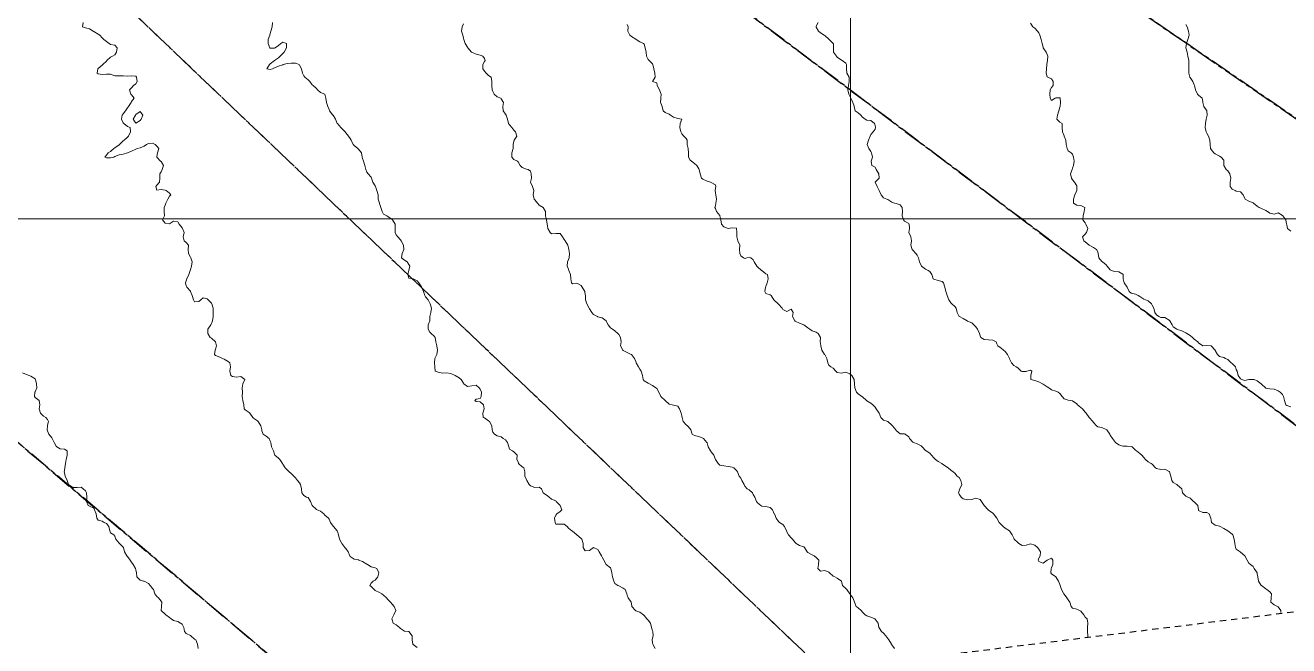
# Model space of a CAD drawing. Header units: centimetres. Extents: x 0 to 642158, y -847 to 649707.
# Drawn here: x 616968.6 to 617119, y 619836.6 to 619910.4 of the extents above; entities that cross this region are included whole.
import ezdxf

# ---------------------------------------------------------------- set-up
doc = ezdxf.new("R2010")
doc.units = ezdxf.units.CM
doc.header["$MEASUREMENT"] = 0
doc.linetypes.add('CENTERX2', pattern=[4, 2.5, -0.5, 0.5, -0.5])
doc.linetypes.add('JIS_02_0.7', pattern=[1.35, 0.75, -0.6])
for name, color, linetype, lineweight in [('MEV_grille', 254, 'Continuous', 9), ('WAL_parcellaire agricole', 7, 'JIS_02_0.7', 25), ('WAL_topographie 0.5', 253, 'Continuous', 20)]:
    doc.layers.add(name, color=color, linetype=linetype, lineweight=lineweight)
doc.layers.add('SPW_parcellaire cadastral', color=7, linetype='CENTERX2', lineweight=25, true_color=0xff0542)

# ---------------------------------------------------------------- blocks, each defined once
blk = doc.blocks.new('*U114')
at = {"layer": 'MEV_grille', "transparency": 33554687}
blk.add_lwpolyline([(-1338.46, 0), (1338.46, 0)], dxfattribs=at)
blk = doc.blocks.new('*U115')
at = {"layer": 'MEV_grille', "color": 0, "linetype": 'ByBlock', "lineweight": -2, "transparency": 16777216}
blk.add_blockref('*U114', (0, -2500), dxfattribs=at)
blk = doc.blocks.new('*U112')
at = {"layer": 'MEV_grille', "transparency": 33554687}
blk.add_lwpolyline([(0, 1825.48), (0, -1825.48)], dxfattribs=at)
blk = doc.blocks.new('*U113')
at = {"layer": 'MEV_grille', "color": 0, "linetype": 'ByBlock', "lineweight": -2, "transparency": 16777216}
blk.add_blockref('*U112', (1700, 0), dxfattribs=at)

msp = doc.modelspace()

# ---------------------------------------------------------------- linework, layer by layer
at = {"layer": 'SPW_parcellaire cadastral'}
for points in [[(617025.72, 619963.96), (617041.67, 619975.48), (617205.81, 619884.06), (617195.38, 619872.7), (617181.17, 619857.23), (617025.72, 619963.96)], [(617006.22, 619948.3), (617025.72, 619963.96), (617181.17, 619857.23), (617171.1, 619846.93)], [(617063.57, 619833.64), (616969.53, 619923.26), (616973.86, 619925.24), (617006.22, 619948.3), (617145.21, 619843.73)], [(617145.21, 619843.73), (617006.22, 619948.3)], [(617007.91, 619826.75), (616920.01, 619901.11), (616969.53, 619923.26), (617063.57, 619833.64)], [(616971.18, 619822.21), (616900.03, 619891.92), (616920.01, 619901.11), (617007.91, 619826.75)]]:
    msp.add_lwpolyline(points, dxfattribs=at)
at = {"layer": 'WAL_parcellaire agricole'}
msp.add_lwpolyline([(616834.39, 619862.14), (616901.11, 619894.2), (616963.61, 619923.83), (616998.73, 619944.28), (617044.54, 619975.16), (617078.6, 619997.78), (617129.24, 620024.45), (617150.6, 620035.19), (617167, 620042.47), (617183.64, 620049.25), (617195.97, 620052.59), (617205.63, 620054.26), (617214.47, 620054.92), (617225.8, 620055.09), (617244.63, 620054.09), (617264.8, 620051.76), (617279.27, 620048.93), (617287.57, 620047.03), (617298.3, 620043.93), (617316.3, 620037.27), (617206.59, 619911.12), (617193.23, 619891.65), (617159.76, 619845.53), (616438.34, 619756.31)], dxfattribs=at)
at = {"layer": 'WAL_topographie 0.5'}
for points in [[(616975.47, 619910.75), (616975.39, 619910.25), (616975.75, 619910.13), (616976.25, 619910.01), (616976.66, 619909.75), (616976.75, 619909.69), (616977.25, 619909.39), (616977.48, 619909.25), (616977.75, 619908.92), (616977.96, 619908.75), (616978.25, 619908.52), (616978.58, 619908.25), (616978.75, 619908.13), (616979.25, 619908.08), (616979.51, 619907.75), (616979.44, 619907.25), (616979.25, 619906.92), (616978.96, 619906.75), (616978.75, 619906.64), (616978.31, 619906.25), (616978.25, 619906.16), (616977.84, 619905.75), (616977.75, 619905.68), (616977.25, 619905.29), (616977.22, 619905.25), (616977.16, 619904.75), (616977.25, 619904.65), (616977.75, 619904.56), (616978.25, 619904.62), (616978.75, 619904.61), (616979.25, 619904.42), (616979.75, 619904.4), (616980.25, 619904.43), (616980.75, 619904.36), (616981.25, 619904.4), (616981.75, 619904.38), (616981.85, 619904.25), (616981.91, 619903.75), (616981.75, 619903.47), (616981.47, 619903.25), (616981.25, 619903), (616981, 619902.75), (616981.17, 619902.25), (616981.25, 619902.15), (616981.56, 619901.75), (616981.25, 619901.35), (616981.2, 619901.25), (616980.87, 619900.75), (616980.75, 619900.61), (616980.51, 619900.25), (616980.25, 619899.91), (616980.12, 619899.75), (616980.03, 619899.25), (616980.25, 619898.81), (616980.32, 619898.75), (616980.75, 619898.4), (616981.06, 619898.25), (616981.11, 619897.75), (616980.88, 619897.25), (616980.75, 619897.13), (616980.36, 619896.75), (616980.25, 619896.66), (616979.8, 619896.25), (616979.75, 619896.21), (616979.25, 619895.84), (616979.15, 619895.75), (616978.75, 619895.42), (616978.47, 619895.25), (616978.25, 619894.96), (616978.06, 619894.75), (616978.25, 619894.66), (616978.75, 619894.65), (616979.12, 619894.75), (616979.25, 619894.81), (616979.75, 619894.99), (616980.25, 619895.09), (616980.75, 619895.24), (616980.76, 619895.25), (616981.25, 619895.46), (616981.75, 619895.68), (616981.91, 619895.75), (616982.25, 619895.86), (616982.75, 619896.06), (616983.03, 619896.25), (616983.25, 619896.36), (616983.75, 619896.38), (616984.05, 619896.25), (616984.25, 619896.03), (616984.49, 619895.75), (616984.33, 619895.25), (616984.25, 619894.83), (616984.24, 619894.75), (616984.25, 619894.72), (616984.69, 619894.25), (616984.75, 619894.2), (616985.05, 619893.75), (616984.9, 619893.25), (616984.75, 619892.99), (616984.6, 619892.75), (616984.61, 619892.25), (616984.57, 619891.75), (616984.25, 619891.38), (616984.13, 619891.25), (616984.25, 619890.82), (616984.75, 619890.87), (616985.25, 619890.79), (616985.37, 619890.75), (616985.75, 619890.46), (616985.9, 619890.25), (616985.75, 619890.09), (616985.55, 619889.75), (616985.32, 619889.25), (616985.25, 619889), (616985.12, 619888.75), (616985.14, 619888.25), (616985.17, 619887.75), (616984.93, 619887.25), (616985.25, 619886.88), (616985.75, 619886.81), (616986.25, 619887.12), (616986.75, 619887.04), (616986.89, 619886.75), (616987.25, 619886.32), (616987.32, 619886.25), (616987.5, 619885.75), (616987.37, 619885.25), (616987.5, 619884.75), (616987.75, 619884.58), (616988.03, 619884.25), (616987.97, 619883.75), (616988.01, 619883.25), (616988.25, 619882.82), (616988.3, 619882.75), (616988.44, 619882.25), (616988.37, 619881.75), (616988.25, 619881.35), (616988.23, 619881.25), (616988.07, 619880.75), (616987.83, 619880.25), (616987.75, 619880.02), (616987.67, 619879.75), (616987.75, 619879.42), (616987.83, 619879.25), (616988.25, 619878.78), (616988.27, 619878.75), (616988.44, 619878.25), (616988.63, 619877.75), (616988.75, 619877.5), (616989.25, 619877.53), (616989.47, 619877.75), (616989.75, 619877.99), (616990.25, 619877.88), (616990.38, 619877.75), (616990.75, 619877.36), (616990.81, 619877.25), (616990.94, 619876.75), (616990.97, 619876.25), (616990.97, 619875.75), (616990.87, 619875.25), (616990.75, 619874.94), (616990.66, 619874.75), (616990.33, 619874.25), (616990.31, 619873.75), (616990.6, 619873.25), (616990.75, 619873.17), (616991.25, 619872.75), (616991.25, 619872.75), (616991.37, 619872.25), (616991.25, 619871.88), (616991.19, 619871.75), (616991.13, 619871.25), (616991.25, 619871.1), (616991.75, 619870.9), (616992.08, 619870.75), (616992.25, 619870.68), (616992.75, 619870.41), (616992.93, 619870.25), (616993.03, 619869.75), (616992.95, 619869.25), (616993.05, 619868.75), (616993.25, 619868.61), (616993.75, 619868.54), (616994.25, 619868.63), (616994.71, 619868.25), (616994.49, 619867.75), (616994.42, 619867.25), (616994.43, 619866.75), (616994.41, 619866.25), (616994.5, 619865.75), (616994.59, 619865.25), (616994.65, 619864.75), (616994.75, 619864.63), (616995.25, 619864.31), (616995.32, 619864.25), (616995.67, 619863.75), (616995.75, 619863.67), (616996.25, 619863.33), (616996.33, 619863.25), (616996.62, 619862.75), (616996.74, 619862.25), (616996.75, 619862.15), (616996.92, 619861.75), (616997.25, 619861.53), (616997.61, 619861.25), (616997.75, 619860.92), (616997.81, 619860.75), (616997.92, 619860.25), (616998.12, 619859.75), (616998.25, 619859.35), (616998.31, 619859.25), (616998.75, 619858.89), (616998.88, 619858.75), (616999.22, 619858.25), (616999.25, 619858.19), (616999.54, 619857.75), (616999.75, 619857.52), (617000.02, 619857.25), (617000.25, 619857.05), (617000.55, 619856.75), (617000.75, 619856.55), (617001, 619856.25), (617001.25, 619855.95), (617001.37, 619855.75), (617001.49, 619855.25), (617001.53, 619854.75), (617001.75, 619854.43), (617002.08, 619854.25), (617002.25, 619854.19), (617002.55, 619853.75), (617002.75, 619853.25), (617002.75, 619853.25), (617003.25, 619852.8), (617003.35, 619852.75), (617003.75, 619852.57), (617004.12, 619852.25), (617004.25, 619852.12), (617004.69, 619851.75), (617004.75, 619851.64), (617004.91, 619851.25), (617005.25, 619850.81), (617005.3, 619850.75), (617005.72, 619850.25), (617005.75, 619850.17), (617005.87, 619849.75), (617005.98, 619849.25), (617006.25, 619848.81), (617006.28, 619848.75), (617006.63, 619848.25), (617006.75, 619848.12), (617007.02, 619847.75), (617007.21, 619847.25), (617007.25, 619847.19), (617007.75, 619846.88), (617008.25, 619846.79), (617008.31, 619846.75), (617008.75, 619846.6), (617009.25, 619846.29), (617009.31, 619846.25), (617009.75, 619845.97), (617010.25, 619845.85), (617010.42, 619845.75), (617010.67, 619845.25), (617010.56, 619844.75), (617010.25, 619844.35), (617010, 619844.25), (617009.75, 619844), (617009.6, 619843.75), (617009.75, 619843.61), (617010.13, 619843.25), (617010.25, 619843.15), (617010.75, 619842.9), (617011.02, 619842.75), (617011.25, 619842.59), (617011.59, 619842.25), (617011.75, 619842.07), (617012.05, 619841.75), (617012.25, 619841.52), (617012.5, 619841.25), (617012.7, 619840.75), (617012.48, 619840.25), (617012.25, 619839.83), (617012.22, 619839.75), (617012.25, 619839.65), (617012.38, 619839.25), (617012.75, 619839.04), (617013.13, 619838.75), (617013.25, 619838.61), (617013.75, 619838.28), (617014.25, 619838.25), (617014.25, 619838.25), (617014.64, 619837.75), (617014.64, 619837.25), (617014.72, 619836.75), (617014.75, 619836.69), (617015.25, 619836.34)], [(616998.01, 619910.75), (616997.97, 619910.25), (616997.84, 619909.75), (616997.75, 619909.46), (616997.69, 619909.25), (616997.52, 619908.75), (616997.5, 619908.25), (616997.69, 619907.75), (616997.75, 619907.7), (616998.25, 619907.72), (616998.33, 619907.75), (616998.75, 619908.02), (616999.02, 619908.25), (616999.25, 619908.41), (616999.69, 619908.25), (616999.69, 619907.75), (616999.42, 619907.25), (616999.25, 619907.08), (616998.94, 619906.75), (616998.75, 619906.56), (616998.26, 619906.25), (616998.25, 619906.24), (616997.75, 619905.84), (616997.66, 619905.75), (616997.35, 619905.25), (616997.75, 619905.17), (616998.03, 619905.25), (616998.25, 619905.36), (616998.75, 619905.58), (616999.25, 619905.74), (616999.28, 619905.75), (616999.75, 619905.87), (617000.25, 619905.94), (617000.75, 619905.92), (617001.19, 619905.75), (617001.25, 619905.67), (617001.48, 619905.25), (617001.61, 619904.75), (617001.75, 619904.41), (617001.85, 619904.25), (617002.25, 619903.94), (617002.45, 619903.75), (617002.75, 619903.35), (617002.88, 619903.25), (617003.25, 619902.9), (617003.39, 619902.75), (617003.75, 619902.44), (617004.25, 619902.25), (617004.25, 619902.25), (617004.35, 619901.75), (617004.44, 619901.25), (617004.62, 619900.75), (617004.75, 619900.42), (617004.8, 619900.25), (617005.22, 619899.75), (617005.25, 619899.73), (617005.51, 619899.25), (617005.73, 619898.75), (617005.75, 619898.73), (617006.17, 619898.25), (617006.25, 619898.17), (617006.67, 619897.75), (617006.75, 619897.64), (617007.05, 619897.25), (617007.25, 619896.96), (617007.37, 619896.75), (617007.63, 619896.25), (617007.75, 619896.11), (617008.19, 619895.75), (617008.25, 619895.69), (617008.61, 619895.25), (617008.71, 619894.75), (617008.75, 619894.58), (617008.84, 619894.25), (617009, 619893.75), (617009.13, 619893.25), (617009.25, 619892.95), (617009.4, 619892.75), (617009.75, 619892.34), (617009.82, 619892.25), (617009.98, 619891.75), (617010.25, 619891.31), (617010.27, 619891.25), (617010.44, 619890.75), (617010.58, 619890.25), (617010.61, 619889.75), (617010.74, 619889.25), (617010.75, 619889.22), (617010.92, 619888.75), (617011.07, 619888.25), (617011.25, 619887.96), (617011.62, 619887.75), (617011.75, 619887.67), (617012.25, 619887.3), (617012.31, 619887.25), (617012.61, 619886.75), (617012.61, 619886.25), (617012.63, 619885.75), (617012.75, 619885.48), (617012.93, 619885.25), (617013.25, 619884.88), (617013.35, 619884.75), (617013.62, 619884.25), (617013.65, 619883.75), (617013.45, 619883.25), (617013.39, 619882.75), (617013.75, 619882.45), (617014.04, 619882.25), (617014.25, 619881.96), (617014.35, 619881.75), (617014.25, 619881.25), (617014.25, 619881.25), (617014.14, 619880.75), (617014.25, 619880.33), (617014.75, 619880.25), (617014.75, 619880.25), (617015.25, 619879.99), (617015.45, 619879.75), (617015.75, 619879.29), (617015.77, 619879.25), (617016.01, 619878.75), (617016.17, 619878.25), (617016.25, 619878.12), (617016.56, 619877.75), (617016.75, 619877.36), (617016.79, 619877.25), (617016.93, 619876.75), (617016.87, 619876.25), (617016.75, 619875.75), (617016.75, 619875.25), (617016.75, 619875.25), (617016.54, 619874.75), (617016.55, 619874.25), (617016.75, 619873.9), (617016.92, 619873.75), (617017.25, 619873.42), (617017.39, 619873.25), (617017.47, 619872.75), (617017.58, 619872.25), (617017.67, 619871.75), (617017.59, 619871.25), (617017.35, 619870.75), (617017.3, 619870.25), (617017.36, 619869.75), (617017.4, 619869.25), (617017.75, 619869.13), (617018.25, 619869.03), (617018.75, 619869.05), (617019.25, 619868.99), (617019.75, 619868.75), (617019.75, 619868.75), (617020.25, 619868.47), (617020.46, 619868.25), (617020.75, 619867.81), (617020.8, 619867.75), (617021.25, 619867.43), (617021.75, 619867.52), (617022.25, 619867.57), (617022.64, 619867.25), (617022.75, 619867.1), (617022.91, 619866.75), (617022.84, 619866.25), (617022.75, 619866), (617022.25, 619865.93), (617022.11, 619865.75), (617022.25, 619865.63), (617022.75, 619865.61), (617023.15, 619865.25), (617023.22, 619864.75), (617023.07, 619864.25), (617023.11, 619863.75), (617023.25, 619863.69), (617023.75, 619863.35), (617023.84, 619863.25), (617024.14, 619862.75), (617024.18, 619862.25), (617024.25, 619862), (617024.43, 619861.75), (617024.75, 619861.56), (617025.25, 619861.45), (617025.47, 619861.25), (617025.75, 619861.09), (617025.99, 619860.75), (617026.16, 619860.25), (617026.25, 619859.97), (617026.58, 619859.75), (617026.75, 619859.66), (617027.13, 619859.25), (617027.1, 619858.75), (617027.25, 619858.45), (617027.32, 619858.25), (617027.75, 619857.88), (617027.95, 619857.75), (617028.05, 619857.25), (617028.07, 619856.75), (617028.25, 619856.33), (617028.28, 619856.25), (617028.59, 619855.75), (617028.75, 619855.58), (617029.25, 619855.39), (617029.75, 619855.44), (617030.06, 619855.25), (617030.25, 619854.75), (617030.25, 619854.75), (617030.75, 619854.4), (617030.96, 619854.25), (617031.25, 619854), (617031.75, 619853.8), (617031.79, 619853.75), (617032.25, 619853.27), (617032.27, 619853.25), (617032.45, 619852.75), (617032.25, 619852.54), (617031.86, 619852.25), (617031.75, 619852.1), (617031.59, 619851.75), (617031.65, 619851.25), (617031.75, 619851.03), (617032.25, 619851.04), (617032.75, 619851.02), (617033.08, 619850.75), (617033.25, 619850.54), (617033.67, 619850.25), (617033.75, 619850.19), (617034.25, 619849.75), (617034.25, 619849.75), (617034.75, 619849.31), (617034.83, 619849.25), (617035, 619848.75), (617034.99, 619848.25), (617035.25, 619847.85), (617035.75, 619847.89), (617036.25, 619848.25), (617036.25, 619848.25), (617036.25, 619848.25), (617036.75, 619848.03), (617036.89, 619847.75), (617037.2, 619847.25), (617037.25, 619847.12), (617037.45, 619846.75), (617037.75, 619846.25), (617037.75, 619846.25), (617038.25, 619845.82), (617038.31, 619845.75), (617038.4, 619845.25), (617038.49, 619844.75), (617038.64, 619844.25), (617038.75, 619843.96), (617039.12, 619843.75), (617039.25, 619843.7), (617039.75, 619843.41), (617040, 619843.25), (617040.2, 619842.75), (617040.25, 619842.58), (617040.36, 619842.25), (617040.71, 619841.75), (617040.75, 619841.58), (617040.79, 619841.25), (617041.22, 619840.75), (617041.25, 619840.73), (617041.75, 619840.56), (617042.17, 619840.25), (617042.25, 619840.16), (617042.57, 619839.75), (617042.75, 619839.61), (617043.02, 619839.25), (617043.12, 619838.75), (617043.25, 619838.32), (617043.28, 619838.25), (617043.33, 619837.75), (617043.25, 619837.45), (617043.21, 619837.25), (617043.25, 619836.92), (617043.28, 619836.75), (617043.56, 619836.25)], [(617020.75, 619910.61), (617020.58, 619910.25), (617020.53, 619909.75), (617020.68, 619909.25), (617020.75, 619908.89), (617020.8, 619908.75), (617020.96, 619908.25), (617021.25, 619907.81), (617021.29, 619907.75), (617021.7, 619907.25), (617021.75, 619907.22), (617022.25, 619907), (617022.75, 619906.86), (617023.07, 619906.75), (617023.25, 619906.46), (617023.32, 619906.25), (617023.25, 619906.11), (617023.05, 619905.75), (617023.04, 619905.25), (617023.25, 619904.98), (617023.47, 619904.75), (617023.75, 619904.45), (617024.05, 619904.25), (617024.14, 619903.75), (617024.11, 619903.25), (617024.16, 619902.75), (617024.25, 619902.54), (617024.42, 619902.25), (617024.75, 619901.92), (617025.19, 619901.75), (617025.25, 619901.69), (617025.52, 619901.25), (617025.43, 619900.75), (617025.49, 619900.25), (617025.75, 619899.84), (617025.82, 619899.75), (617025.98, 619899.25), (617026.13, 619898.75), (617026.25, 619898.57), (617026.49, 619898.25), (617026.75, 619897.95), (617026.94, 619897.75), (617027.11, 619897.25), (617026.79, 619896.75), (617026.75, 619896.62), (617026.67, 619896.25), (617026.65, 619895.75), (617026.49, 619895.25), (617026.5, 619894.75), (617026.75, 619894.46), (617027.17, 619894.25), (617027.25, 619894.19), (617027.51, 619893.75), (617027.75, 619893.52), (617028.25, 619893.29), (617028.46, 619893.25), (617028.75, 619893.05), (617028.83, 619892.75), (617028.85, 619892.25), (617028.75, 619891.75), (617028.96, 619891.25), (617029.11, 619890.75), (617029.03, 619890.25), (617029.16, 619889.75), (617029.25, 619889.67), (617029.56, 619889.25), (617029.75, 619889.03), (617030.25, 619888.75), (617030.25, 619888.75), (617030.52, 619888.25), (617030.52, 619887.75), (617030.62, 619887.25), (617030.72, 619886.75), (617030.75, 619886.55), (617030.81, 619886.25), (617031.09, 619885.75), (617031.25, 619885.6), (617031.75, 619885.63), (617032.25, 619885.65), (617032.55, 619885.25), (617032.75, 619884.91), (617032.84, 619884.75), (617033.16, 619884.25), (617033.25, 619883.92), (617033.3, 619883.75), (617033.37, 619883.25), (617033.32, 619882.75), (617033.25, 619882.56), (617033.12, 619882.25), (617033.11, 619881.75), (617033.25, 619881.39), (617033.3, 619881.25), (617033.5, 619880.75), (617033.54, 619880.25), (617033.63, 619879.75), (617033.75, 619879.66), (617034.25, 619879.72), (617034.75, 619879.44), (617034.89, 619879.25), (617035.19, 619878.75), (617035.25, 619878.38), (617035.28, 619878.25), (617035.29, 619877.75), (617035.42, 619877.25), (617035.7, 619876.75), (617035.75, 619876.69), (617036.04, 619876.25), (617036.25, 619875.98), (617036.72, 619875.75), (617036.75, 619875.73), (617037.25, 619875.62), (617037.73, 619875.25), (617037.75, 619875.21), (617037.98, 619874.75), (617038.25, 619874.43), (617038.5, 619874.25), (617038.75, 619874.06), (617039.11, 619873.75), (617039.25, 619873.6), (617039.46, 619873.25), (617039.51, 619872.75), (617039.44, 619872.25), (617039.72, 619871.75), (617039.75, 619871.72), (617040.25, 619871.49), (617040.72, 619871.25), (617040.75, 619871.22), (617041.12, 619870.75), (617041.25, 619870.42), (617041.32, 619870.25), (617041.57, 619869.75), (617041.75, 619869.48), (617041.92, 619869.25), (617042.06, 619868.75), (617042.14, 619868.25), (617042.25, 619868.11), (617042.75, 619867.84), (617042.91, 619867.75), (617043.25, 619867.54), (617043.64, 619867.25), (617043.75, 619867.17), (617043.99, 619866.75), (617044.25, 619866.25), (617044.25, 619866.25), (617044.75, 619865.77), (617044.78, 619865.75), (617045.25, 619865.34), (617045.58, 619865.25), (617045.75, 619865.2), (617046.25, 619865.07), (617046.46, 619864.75), (617046.68, 619864.25), (617046.75, 619863.95), (617046.8, 619863.75), (617046.89, 619863.25), (617047.25, 619862.86), (617047.41, 619862.75), (617047.75, 619862.38), (617047.81, 619862.25), (617047.98, 619861.75), (617048.25, 619861.6), (617048.75, 619861.49), (617049.25, 619861.29), (617049.31, 619861.25), (617049.73, 619860.75), (617049.75, 619860.7), (617049.89, 619860.25), (617050.17, 619859.75), (617050.25, 619859.66), (617050.57, 619859.25), (617050.74, 619858.75), (617050.75, 619858.72), (617051.07, 619858.25), (617051.25, 619858.07), (617051.75, 619857.98), (617052.25, 619857.92), (617052.75, 619857.83), (617052.92, 619857.75), (617053.25, 619857.44), (617053.36, 619857.25), (617053.56, 619856.75), (617053.75, 619856.5), (617053.9, 619856.25), (617054.17, 619855.75), (617054.25, 619855.55), (617054.51, 619855.25), (617054.75, 619855.14), (617055.16, 619854.75), (617055.25, 619854.57), (617055.44, 619854.25), (617055.63, 619853.75), (617055.75, 619853.56), (617056.13, 619853.25), (617056.25, 619853.16), (617056.75, 619853.15), (617057.25, 619853.02), (617057.55, 619852.75), (617057.75, 619852.28), (617057.76, 619852.25), (617057.99, 619851.75), (617058.25, 619851.35), (617058.38, 619851.25), (617058.75, 619850.99), (617058.97, 619850.75), (617059.19, 619850.25), (617059.25, 619850.13), (617059.45, 619849.75), (617059.75, 619849.42), (617059.92, 619849.25), (617060.25, 619848.84), (617060.34, 619848.75), (617060.75, 619848.49), (617061.25, 619848.33), (617061.34, 619848.25), (617061.65, 619847.75), (617061.75, 619847.66), (617062.25, 619847.38), (617062.51, 619847.25), (617062.75, 619847.05), (617063.06, 619846.75), (617063.03, 619846.25), (617062.95, 619845.75), (617063.25, 619845.45), (617063.75, 619845.52), (617064.25, 619845.31), (617064.33, 619845.25), (617064.75, 619844.83), (617064.97, 619844.75), (617065.25, 619844.59), (617065.75, 619844.25), (617065.75, 619844.25), (617065.89, 619843.75), (617066.25, 619843.39), (617066.39, 619843.25), (617066.73, 619842.75), (617066.75, 619842.72), (617067.09, 619842.25), (617067.25, 619841.88), (617067.3, 619841.75), (617067.49, 619841.25), (617067.75, 619841.06), (617068.08, 619840.75), (617068.25, 619840.55), (617068.58, 619840.25), (617068.75, 619840.11), (617069.25, 619839.96), (617069.7, 619839.75), (617069.75, 619839.71), (617070.1, 619839.25), (617070.2, 619838.75), (617070.25, 619838.71), (617070.52, 619838.25), (617070.75, 619838.04), (617071.01, 619837.75), (617071.25, 619837.41), (617071.38, 619837.25), (617071.71, 619836.75), (617071.75, 619836.68), (617072.05, 619836.25)], [(617040.25, 619910.53), (617040.35, 619910.25), (617040.33, 619909.75), (617040.55, 619909.25), (617040.75, 619909.11), (617041.25, 619908.79), (617041.3, 619908.75), (617041.75, 619908.48), (617042.19, 619908.25), (617042.25, 619908.18), (617042.4, 619907.75), (617042.48, 619907.25), (617042.53, 619906.75), (617042.75, 619906.36), (617042.84, 619906.25), (617043.25, 619905.84), (617043.3, 619905.75), (617043.43, 619905.25), (617043.53, 619904.75), (617043.56, 619904.25), (617043.25, 619903.75), (617043.75, 619903.58), (617043.82, 619903.25), (617044.07, 619902.75), (617044.25, 619902.33), (617044.28, 619902.25), (617044.25, 619901.75), (617044.25, 619901.75), (617044.21, 619901.25), (617044.25, 619901.15), (617044.42, 619900.75), (617044.51, 619900.25), (617044.75, 619900.03), (617045.25, 619899.86), (617045.41, 619899.75), (617045.75, 619899.51), (617046.25, 619899.32), (617046.75, 619899.25), (617046.75, 619899.25), (617046.75, 619899.25), (617046.56, 619898.75), (617046.49, 619898.25), (617046.63, 619897.75), (617046.75, 619897.52), (617047, 619897.25), (617047.25, 619896.94), (617047.4, 619896.75), (617047.38, 619896.25), (617047.5, 619895.75), (617047.54, 619895.25), (617047.54, 619894.75), (617047.75, 619894.39), (617047.88, 619894.25), (617048.25, 619893.99), (617048.54, 619893.75), (617048.75, 619893.36), (617048.79, 619893.25), (617048.91, 619892.75), (617049.1, 619892.25), (617049.25, 619892.1), (617049.75, 619891.86), (617050.17, 619891.75), (617050.25, 619891.73), (617050.75, 619891.42), (617050.8, 619891.25), (617050.75, 619891.05), (617050.7, 619890.75), (617050.75, 619890.5), (617050.81, 619890.25), (617050.88, 619889.75), (617050.81, 619889.25), (617050.75, 619888.95), (617050.69, 619888.75), (617050.75, 619888.61), (617050.89, 619888.25), (617051.25, 619887.79), (617051.28, 619887.75), (617051.4, 619887.25), (617051.48, 619886.75), (617051.75, 619886.45), (617052.25, 619886.25), (617052.75, 619886.32), (617053.25, 619886.28), (617053.27, 619886.25), (617053.29, 619885.75), (617053.29, 619885.25), (617053.42, 619884.75), (617053.63, 619884.25), (617053.6, 619883.75), (617053.63, 619883.25), (617053.75, 619882.97), (617054.1, 619882.75), (617054.25, 619882.68), (617054.5, 619882.75), (617054.75, 619882.82), (617054.96, 619882.75), (617055.25, 619882.5), (617055.36, 619882.25), (617055.66, 619881.75), (617055.75, 619881.69), (617056.23, 619881.25), (617056.25, 619881.23), (617056.75, 619880.86), (617056.93, 619880.75), (617057.03, 619880.25), (617056.92, 619879.75), (617056.75, 619879.32), (617056.72, 619879.25), (617056.63, 619878.75), (617056.75, 619878.5), (617057.25, 619878.35), (617057.37, 619878.25), (617057.7, 619877.75), (617057.75, 619877.7), (617058.22, 619877.25), (617058.25, 619877.23), (617058.67, 619876.75), (617058.75, 619876.61), (617059.25, 619876.37), (617059.75, 619876.63), (617060.01, 619876.25), (617059.92, 619875.75), (617060.21, 619875.25), (617060.25, 619875.21), (617060.75, 619874.95), (617061.25, 619874.75), (617061.25, 619874.75), (617061.75, 619874.41), (617061.99, 619874.25), (617062.25, 619874.06), (617062.75, 619873.9), (617062.96, 619873.75), (617063.25, 619873.25), (617063.25, 619873.25), (617063.25, 619873.25), (617063.22, 619872.75), (617063.25, 619872.58), (617063.29, 619872.25), (617063.43, 619871.75), (617063.73, 619871.25), (617063.75, 619871.22), (617063.99, 619870.75), (617064.13, 619870.25), (617064.25, 619869.96), (617064.5, 619869.75), (617064.75, 619869.59), (617065.06, 619869.25), (617065.25, 619869.11), (617065.75, 619869.02), (617066.25, 619869.13), (617066.75, 619868.95), (617067, 619868.75), (617067.25, 619868.25), (617067.25, 619868.25), (617067.3, 619867.75), (617067.32, 619867.25), (617067.55, 619866.75), (617067.75, 619866.55), (617068.18, 619866.25), (617068.25, 619866.19), (617068.73, 619865.75), (617068.75, 619865.72), (617069.25, 619865.43), (617069.47, 619865.25), (617069.75, 619864.96), (617069.88, 619864.75), (617070.25, 619864.25), (617070.25, 619864.25), (617070.42, 619863.75), (617070.75, 619863.42), (617071.25, 619863.27), (617071.28, 619863.25), (617071.75, 619862.84), (617071.81, 619862.75), (617072.2, 619862.25), (617072.25, 619862.2), (617072.75, 619861.79), (617073.25, 619861.77), (617073.33, 619861.75), (617073.75, 619861.44), (617073.85, 619861.25), (617074.25, 619860.79), (617074.31, 619860.75), (617074.75, 619860.61), (617075.25, 619860.35), (617075.35, 619860.25), (617075.75, 619859.82), (617075.82, 619859.75), (617076.25, 619859.47), (617076.47, 619859.25), (617076.75, 619858.92), (617076.96, 619858.75), (617077.25, 619858.49), (617077.71, 619858.25), (617077.75, 619858.21), (617078.25, 619857.86), (617078.44, 619857.75), (617078.75, 619857.47), (617079.04, 619857.25), (617079.25, 619857.1), (617079.54, 619856.75), (617079.75, 619856.58), (617079.96, 619856.25), (617080.07, 619855.75), (617079.85, 619855.25), (617079.75, 619855), (617079.67, 619854.75), (617079.75, 619854.61), (617080.01, 619854.25), (617080.25, 619854.06), (617080.75, 619853.94), (617081.25, 619853.96), (617081.75, 619854.13), (617082.25, 619853.99), (617082.43, 619853.75), (617082.75, 619853.25), (617082.75, 619853.25), (617083.23, 619852.75), (617083.25, 619852.72), (617083.75, 619852.35), (617083.86, 619852.25), (617084.25, 619851.75), (617084.25, 619851.75), (617084.53, 619851.25), (617084.75, 619851), (617085.01, 619850.75), (617085.25, 619850.57), (617085.75, 619850.25), (617085.75, 619850.25), (617086.08, 619849.75), (617086.25, 619849.38), (617086.32, 619849.25), (617086.75, 619848.87), (617086.88, 619848.75), (617087.25, 619848.51), (617087.75, 619848.55), (617088.25, 619848.71), (617088.75, 619848.55), (617089.08, 619848.25), (617089.25, 619848.05), (617089.45, 619847.75), (617089.4, 619847.25), (617089.25, 619847), (617089.16, 619846.75), (617089.25, 619846.57), (617089.75, 619846.38), (617090.25, 619846.75), (617090.25, 619846.75), (617090.75, 619846.98), (617090.9, 619846.75), (617090.92, 619846.25), (617090.75, 619845.84), (617090.69, 619845.75), (617090.66, 619845.25), (617090.75, 619845.13), (617091.25, 619844.78), (617091.27, 619844.75), (617091.57, 619844.25), (617091.75, 619843.84), (617091.79, 619843.75), (617091.94, 619843.25), (617092.22, 619842.75), (617092.25, 619842.71), (617092.57, 619842.25), (617092.75, 619842.02), (617092.92, 619841.75), (617093.08, 619841.25), (617093.25, 619841.04), (617093.75, 619840.92), (617094.1, 619840.75), (617094.25, 619840.67), (617094.58, 619840.25), (617094.75, 619839.97), (617095, 619839.75), (617095.08, 619839.25), (617095.03, 619838.75), (617095.04, 619838.25), (617095.09, 619837.75), (617095.09, 619837.5)], [(617062.96, 619910.75), (617062.75, 619910.31), (617062.72, 619910.25), (617062.75, 619910.2), (617063.03, 619909.75), (617063.25, 619909.53), (617063.7, 619909.25), (617063.75, 619909.23), (617064.25, 619908.8), (617064.3, 619908.75), (617064.75, 619908.27), (617064.78, 619908.25), (617064.8, 619907.75), (617064.8, 619907.25), (617065.15, 619906.75), (617065.25, 619906.65), (617065.75, 619906.29), (617065.82, 619906.25), (617066.25, 619905.91), (617066.36, 619905.75), (617066.33, 619905.25), (617066.37, 619904.75), (617066.66, 619904.25), (617066.68, 619903.75), (617066.6, 619903.25), (617066.52, 619902.75), (617066.63, 619902.25), (617066.75, 619902), (617066.86, 619901.75), (617067.09, 619901.25), (617067.25, 619900.8), (617067.27, 619900.75), (617067.39, 619900.25), (617067.75, 619900), (617068.06, 619899.75), (617068.25, 619899.49), (617068.57, 619899.25), (617068.75, 619899.12), (617069.25, 619899.1), (617069.68, 619898.75), (617069.75, 619898.5), (617069.79, 619898.25), (617069.75, 619898.06), (617069.54, 619897.75), (617069.25, 619897.43), (617069.18, 619897.25), (617068.95, 619896.75), (617068.82, 619896.25), (617069, 619895.75), (617069.25, 619895.42), (617069.34, 619895.25), (617069.45, 619894.75), (617069.29, 619894.25), (617069.35, 619893.75), (617069.75, 619893.53), (617069.89, 619893.25), (617070.18, 619892.75), (617070.25, 619892.25), (617070.25, 619892.25), (617070.25, 619892.25), (617069.75, 619891.75), (617070.01, 619891.25), (617070.25, 619890.75), (617070.25, 619890.75), (617070.49, 619890.25), (617070.75, 619889.88), (617071.15, 619889.75), (617071.25, 619889.71), (617071.75, 619889.38), (617072.05, 619889.25), (617072.25, 619889.2), (617072.75, 619889.05), (617072.96, 619888.75), (617073.03, 619888.25), (617072.96, 619887.75), (617073.13, 619887.25), (617073.25, 619887.11), (617073.75, 619886.84), (617073.8, 619886.75), (617073.84, 619886.25), (617073.75, 619885.75), (617074, 619885.25), (617074.07, 619884.75), (617074.01, 619884.25), (617074.16, 619883.75), (617074.25, 619883.64), (617074.6, 619883.25), (617074.75, 619883.07), (617074.91, 619882.75), (617075.04, 619882.25), (617075.25, 619881.82), (617075.29, 619881.75), (617075.75, 619881.38), (617076.08, 619881.25), (617076.25, 619881.11), (617076.5, 619880.75), (617076.68, 619880.25), (617076.75, 619880.19), (617077.25, 619880.05), (617077.75, 619879.92), (617077.88, 619879.75), (617078.06, 619879.25), (617078.16, 619878.75), (617078.25, 619878.54), (617078.34, 619878.25), (617078.54, 619877.75), (617078.75, 619877.4), (617078.89, 619877.25), (617079.25, 619876.94), (617079.42, 619876.75), (617079.51, 619876.25), (617079.75, 619875.77), (617079.78, 619875.75), (617080.25, 619875.51), (617080.72, 619875.25), (617080.75, 619875.22), (617081.25, 619875.01), (617081.5, 619874.75), (617081.75, 619874.52), (617081.96, 619874.25), (617082.19, 619873.75), (617082.25, 619873.46), (617082.34, 619873.25), (617082.75, 619873.03), (617083.25, 619872.98), (617083.75, 619872.95), (617084.16, 619872.75), (617084.25, 619872.5), (617084.36, 619872.25), (617084.75, 619871.99), (617085.04, 619871.75), (617085.25, 619871.6), (617085.5, 619871.25), (617085.74, 619870.75), (617085.75, 619870.7), (617085.99, 619870.25), (617086.25, 619869.92), (617086.56, 619869.75), (617086.75, 619869.64), (617087.14, 619869.25), (617087.25, 619869.21), (617087.75, 619869.22), (617087.81, 619869.25), (617088.25, 619869.38), (617088.41, 619869.25), (617088.29, 619868.75), (617088.3, 619868.25), (617088.75, 619868.13), (617089.25, 619867.98), (617089.69, 619867.75), (617089.75, 619867.7), (617090.25, 619867.38), (617090.43, 619867.25), (617090.75, 619867.04), (617091.25, 619866.86), (617091.53, 619866.75), (617091.75, 619866.61), (617092.03, 619866.25), (617092.25, 619865.94), (617092.75, 619865.79), (617093.05, 619865.75), (617093.25, 619865.71), (617093.75, 619865.35), (617093.86, 619865.25), (617094.25, 619864.93), (617094.45, 619864.75), (617094.75, 619864.38), (617094.86, 619864.25), (617095.23, 619863.75), (617095.25, 619863.73), (617095.68, 619863.25), (617095.75, 619863.14), (617096.1, 619862.75), (617096.25, 619862.61), (617096.75, 619862.53), (617097.25, 619862.3), (617097.32, 619862.25), (617097.69, 619861.75), (617097.75, 619861.64), (617098, 619861.25), (617098.25, 619860.93), (617098.38, 619860.75), (617098.75, 619860.48), (617099.25, 619860.31), (617099.75, 619860.33), (617100.25, 619860.29), (617100.35, 619860.25), (617100.75, 619859.85), (617100.86, 619859.75), (617101.25, 619859.46), (617101.49, 619859.25), (617101.75, 619858.97), (617101.92, 619858.75), (617102.25, 619858.45), (617102.62, 619858.25), (617102.75, 619858.18), (617103.14, 619857.75), (617103.25, 619857.68), (617103.75, 619857.54), (617104.25, 619857.57), (617104.75, 619857.29), (617104.79, 619857.25), (617104.96, 619856.75), (617105.06, 619856.25), (617105.25, 619856), (617105.65, 619855.75), (617105.75, 619855.69), (617106.25, 619855.25), (617106.25, 619855.25), (617106.36, 619854.75), (617106.75, 619854.36), (617106.97, 619854.25), (617107.25, 619854.11), (617107.66, 619853.75), (617107.75, 619853.69), (617108.17, 619853.25), (617108.23, 619852.75), (617108.25, 619852.65), (617108.75, 619852.44), (617109.25, 619852.41), (617109.52, 619852.25), (617109.72, 619851.75), (617109.75, 619851.5), (617109.8, 619851.25), (617110.25, 619850.91), (617110.75, 619850.8), (617110.84, 619850.75), (617111.25, 619850.53), (617111.72, 619850.25), (617111.75, 619850.23), (617112.25, 619849.83), (617112.33, 619849.75), (617112.51, 619849.25), (617112.57, 619848.75), (617112.67, 619848.25), (617112.75, 619848.06), (617113.21, 619847.75), (617113.25, 619847.72), (617113.75, 619847.25), (617113.75, 619847.25), (617114.05, 619846.75), (617114.25, 619846.39), (617114.42, 619846.25), (617114.75, 619846), (617114.89, 619845.75), (617115.22, 619845.25), (617115.25, 619845.12), (617115.31, 619844.75), (617115.38, 619844.25), (617115.72, 619843.75), (617115.75, 619843.72), (617116.25, 619843.34), (617116.38, 619843.25), (617116.75, 619842.98), (617116.92, 619842.75), (617116.9, 619842.25), (617116.85, 619841.75), (617117.25, 619841.43), (617117.66, 619841.25), (617117.75, 619841.18), (617118.03, 619840.75), (617118.03, 619840.5)], [(617088.25, 619910.69), (617088.52, 619910.25), (617088.75, 619910.09), (617089.09, 619909.75), (617089.25, 619909.52), (617089.36, 619909.25), (617089.53, 619908.75), (617089.62, 619908.25), (617089.75, 619907.81), (617089.77, 619907.75), (617090.13, 619907.25), (617090.25, 619906.96), (617090.32, 619906.75), (617090.29, 619906.25), (617090.25, 619906.04), (617090.2, 619905.75), (617090.14, 619905.25), (617090.1, 619904.75), (617090.25, 619904.3), (617090.33, 619904.25), (617090.75, 619904.06), (617090.95, 619903.75), (617090.96, 619903.25), (617090.75, 619903.02), (617090.59, 619902.75), (617090.54, 619902.25), (617090.61, 619901.75), (617090.75, 619901.46), (617091.19, 619901.75), (617091.25, 619901.79), (617091.75, 619901.8), (617091.77, 619901.75), (617091.83, 619901.25), (617091.77, 619900.75), (617091.75, 619900.69), (617091.63, 619900.25), (617091.45, 619899.75), (617091.39, 619899.25), (617091.75, 619898.89), (617092.03, 619898.75), (617092.03, 619898.25), (617092.07, 619897.75), (617092.25, 619897.29), (617092.27, 619897.25), (617092.45, 619896.75), (617092.5, 619896.25), (617092.62, 619895.75), (617092.75, 619895.5), (617093.08, 619895.25), (617093.25, 619895.08), (617093.36, 619894.75), (617093.43, 619894.25), (617093.36, 619893.75), (617093.25, 619893.42), (617093.2, 619893.25), (617093.03, 619892.75), (617093.12, 619892.25), (617093.25, 619892.04), (617093.49, 619891.75), (617093.75, 619891.33), (617093.78, 619891.25), (617093.75, 619890.75), (617093.75, 619890.75), (617093.51, 619890.25), (617093.37, 619889.75), (617093.38, 619889.25), (617093.75, 619889.01), (617094.25, 619888.96), (617094.72, 619888.75), (617094.63, 619888.25), (617094.52, 619887.75), (617094.49, 619887.25), (617094.75, 619886.9), (617094.85, 619886.75), (617095.07, 619886.25), (617094.92, 619885.75), (617094.75, 619885.57), (617094.43, 619885.25), (617094.61, 619884.75), (617094.75, 619884.65), (617095.25, 619884.25), (617095.25, 619884.25), (617095.75, 619883.99), (617096.1, 619883.75), (617096.25, 619883.47), (617096.32, 619883.25), (617096.4, 619882.75), (617096.75, 619882.3), (617096.82, 619882.25), (617097.25, 619881.91), (617097.39, 619881.75), (617097.75, 619881.31), (617097.88, 619881.25), (617098.25, 619881.1), (617098.75, 619881.09), (617099.25, 619880.81), (617099.27, 619880.75), (617099.3, 619880.25), (617099.4, 619879.75), (617099.75, 619879.25), (617099.75, 619879.25), (617100, 619878.75), (617100.25, 619878.55), (617100.75, 619878.42), (617101.05, 619878.25), (617101.25, 619878.13), (617101.75, 619877.81), (617101.94, 619877.75), (617102.25, 619877.62), (617102.66, 619877.25), (617102.75, 619877.11), (617102.92, 619876.75), (617103.06, 619876.25), (617103.25, 619875.94), (617103.53, 619875.75), (617103.75, 619875.64), (617104.25, 619875.63), (617104.75, 619875.33), (617104.83, 619875.25), (617105.1, 619874.75), (617105.25, 619874.53), (617105.66, 619874.25), (617105.75, 619874.21), (617106.25, 619874.05), (617106.75, 619873.81), (617106.84, 619873.75), (617107.25, 619873.5), (617107.53, 619873.25), (617107.75, 619873.07), (617108.16, 619872.75), (617108.25, 619872.63), (617108.75, 619872.25), (617109.25, 619872.3), (617109.75, 619872.25), (617109.75, 619872.25), (617110.23, 619871.75), (617110.25, 619871.71), (617110.5, 619871.25), (617110.75, 619871.01), (617111.25, 619870.88), (617111.47, 619870.75), (617111.75, 619870.64), (617112.14, 619870.25), (617112.25, 619870.15), (617112.64, 619869.75), (617112.75, 619869.45), (617112.87, 619869.25), (617112.98, 619868.75), (617113.25, 619868.33), (617113.4, 619868.25), (617113.75, 619868.14), (617114.25, 619868.25), (617114.25, 619868.25), (617114.75, 619868.27), (617114.88, 619868.25), (617115.25, 619868.12), (617115.7, 619867.75), (617115.75, 619867.72), (617116.22, 619867.25), (617116.25, 619867.23), (617116.75, 619867.13), (617117.25, 619867.09), (617117.75, 619866.9), (617117.97, 619866.75), (617118.25, 619866.49), (617118.35, 619866.25), (617118.48, 619865.75), (617118.66, 619865.25), (617118.75, 619865.15), (617119.25, 619864.99)], [(617106.75, 619910.53), (617106.89, 619910.25), (617107.07, 619909.75), (617107.14, 619909.25), (617106.99, 619908.75), (617106.82, 619908.25), (617106.75, 619907.75), (617106.89, 619907.25), (617106.99, 619906.75), (617107.08, 619906.25), (617107.1, 619905.75), (617107.11, 619905.25), (617107.1, 619904.75), (617107.2, 619904.25), (617107.25, 619904.2), (617107.58, 619903.75), (617107.75, 619903.33), (617107.78, 619903.25), (617107.9, 619902.75), (617108.12, 619902.25), (617108.25, 619902.1), (617108.67, 619901.75), (617108.75, 619901.35), (617108.77, 619901.25), (617108.89, 619900.75), (617109.25, 619900.25), (617109.25, 619900.25), (617109.29, 619899.75), (617109.25, 619899.58), (617109.18, 619899.25), (617109.1, 619898.75), (617109.04, 619898.25), (617109.17, 619897.75), (617109.25, 619897.58), (617109.42, 619897.25), (617109.61, 619896.75), (617109.65, 619896.25), (617109.69, 619895.75), (617109.75, 619895.64), (617110.09, 619895.25), (617110.25, 619895.13), (617110.75, 619894.87), (617110.96, 619894.75), (617111.25, 619894.36), (617111.28, 619894.25), (617111.25, 619893.75), (617111.54, 619893.25), (617111.75, 619893.09), (617111.97, 619892.75), (617112.09, 619892.25), (617112.01, 619891.75), (617112.03, 619891.25), (617112.25, 619890.92), (617112.61, 619890.75), (617112.75, 619890.67), (617113.25, 619890.59), (617113.57, 619890.25), (617113.75, 619889.82), (617113.81, 619889.75), (617114.25, 619889.5), (617114.75, 619889.28), (617114.78, 619889.25), (617115.25, 619888.9), (617115.46, 619888.75), (617115.75, 619888.61), (617116.25, 619888.39), (617116.48, 619888.25), (617116.75, 619888.06), (617117.25, 619887.96), (617117.75, 619888.11), (617118.25, 619887.78), (617118.28, 619887.75), (617118.64, 619887.25), (617118.73, 619886.75), (617118.75, 619886.69), (617118.86, 619886.25), (617119.25, 619885.91)], [(616982.39, 619899.25), (616982.25, 619899.1), (616981.75, 619898.78), (616981.44, 619899.25), (616981.71, 619899.75), (616981.75, 619899.8), (616982.25, 619900.15), (616982.6, 619899.75), (616982.39, 619899.25)], [(616968.25, 619869.06), (616968.75, 619868.86), (616969.05, 619868.75), (616969.25, 619868.66), (616969.75, 619868.33), (616969.8, 619868.25), (616969.94, 619867.75), (616969.95, 619867.25), (616969.75, 619866.81), (616969.74, 619866.75), (616969.68, 619866.25), (616969.75, 619866.11), (616970.25, 619865.75), (616970.25, 619865.75), (616970.32, 619865.25), (616970.26, 619864.75), (616970.41, 619864.25), (616970.75, 619863.91), (616971.04, 619863.75), (616971.25, 619863.48), (616971.36, 619863.25), (616971.25, 619862.81), (616971.23, 619862.75), (616971.21, 619862.25), (616971.25, 619862.14), (616971.4, 619861.75), (616971.75, 619861.31), (616971.78, 619861.25), (616972.03, 619860.75), (616972.25, 619860.31), (616972.33, 619860.25), (616972.75, 619859.99), (616973.25, 619859.97), (616973.56, 619859.75), (616973.56, 619859.25), (616973.46, 619858.75), (616973.39, 619858.25), (616973.31, 619857.75), (616973.25, 619857.38), (616973.23, 619857.25), (616973.25, 619857.15), (616973.34, 619856.75), (616973.58, 619856.25), (616973.75, 619855.75), (616973.75, 619855.75), (616974.25, 619855.4), (616974.75, 619855.39), (616975.25, 619855.44), (616975.5, 619855.25), (616975.75, 619855.01), (616975.88, 619854.75), (616975.92, 619854.25), (616975.87, 619853.75), (616976.08, 619853.25), (616976.25, 619853.19), (616976.75, 619852.92), (616976.83, 619852.75), (616977.01, 619852.25), (616977.1, 619851.75), (616977.25, 619851.5), (616977.75, 619851.38), (616978, 619851.25), (616978.25, 619851.12), (616978.53, 619850.75), (616978.64, 619850.25), (616978.75, 619850), (616979.14, 619849.75), (616979.25, 619849.61), (616979.38, 619849.25), (616979.75, 619848.78), (616979.79, 619848.75), (616980.25, 619848.29), (616980.27, 619848.25), (616980.39, 619847.75), (616980.68, 619847.25), (616980.75, 619847.19), (616981.09, 619846.75), (616981.25, 619846.5), (616981.44, 619846.25), (616981.7, 619845.75), (616981.75, 619845.58), (616981.83, 619845.25), (616981.86, 619844.75), (616982.25, 619844.36), (616982.67, 619844.25), (616982.75, 619844.23), (616983.25, 619843.96), (616983.46, 619843.75), (616983.75, 619843.38), (616983.84, 619843.25), (616984, 619842.75), (616984.25, 619842.43), (616984.43, 619842.25), (616984.75, 619841.88), (616984.84, 619841.75), (616984.79, 619841.25), (616984.75, 619840.75), (616985.25, 619840.3), (616985.31, 619840.25), (616985.75, 619839.92), (616985.95, 619839.75), (616986.25, 619839.56), (616986.75, 619839.43), (616987.08, 619839.25), (616987.25, 619839.14), (616987.46, 619838.75), (616987.54, 619838.25), (616987.75, 619838.01), (616988.25, 619837.78), (616988.31, 619837.75), (616988.75, 619837.35), (616988.9, 619837.25), (616989.11, 619836.75), (616989.17, 619836.25)]]:
    msp.add_lwpolyline(points, dxfattribs=at)

# ---------------------------------------------------------------- block references
at = {"layer": 'MEV_grille', "transparency": 33554687}
for name, p in [('*U113', (615366.81, 620593.64)), ('*U115', (616669.48, 622387.38))]:
    msp.add_blockref(name, p, dxfattribs=at)

doc.saveas('drawing.dxf')
